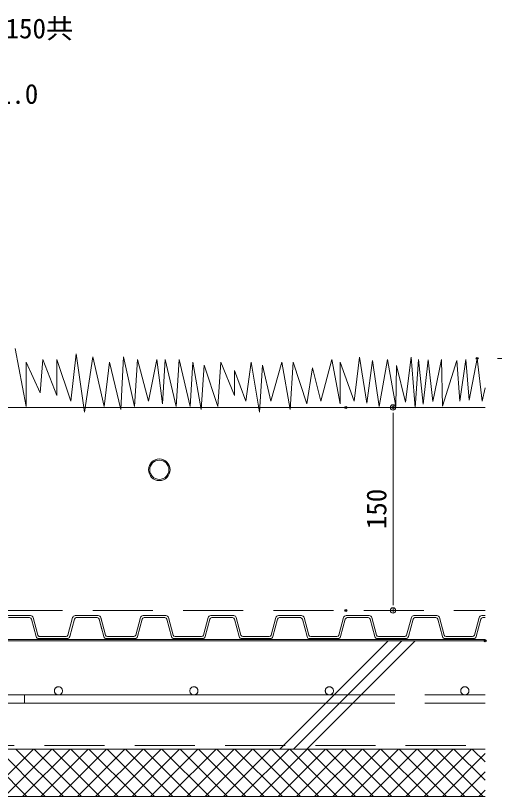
# Model space of a CAD drawing. Units: millimetres, scale not verified. Extents: x -1485 to 1485, y -1050 to 1050.
# Drawn here: x 535 to 889, y -201 to 376 of the extents above; entities that cross this region are included whole.
import ezdxf
from ezdxf.enums import TextEntityAlignment as Align

# ---------------------------------------------------------------- set-up
doc = ezdxf.new("R2010")
doc.units = ezdxf.units.MM
doc.header["$LTSCALE"] = 7
doc.header["$PDMODE"] = 32
doc.header["$PDSIZE"] = 1.4
doc.linetypes.add('USER2', pattern=[9.525, 6.35, -3.175])
for name, color, linetype, lineweight in [('0-0_0', 7, 'Continuous', 9), ('0-3_HATCH', 9, 'Continuous', 18), ('0-4_KUTAI', 3, 'Continuous', 18), ('0-5_BOUSUI', 1, 'Continuous', 18), ('0-7_dannnetu', 6, 'Continuous', 18), ('0-9_buhin', 2, 'Continuous', 18), ('0-A_tensen', 7, 'USER2', 18), ('0-B_MOJI', 7, 'Continuous', 18), ('0-C_ecom', 7, 'Continuous', 9), ('0-D_GREEN', 3, 'Continuous', 18), ('0-E_FD-L', 8, 'Continuous', 18)]:
    doc.layers.add(name, color=color, linetype=linetype, lineweight=lineweight)
doc.layers.add('0-2_DEFPOINTS', color=7, linetype='Continuous')
doc.styles.add('ＭＳ ゴシック', font='')
doc.styles.get('ＭＳ ゴシック').set_extended_font_data('MS Gothic')

# ---------------------------------------------------------------- blocks, each defined once
blk = doc.blocks.new('X6')
at = {"layer": '0-0_0'}
for p, q in [((1981.725, 645), (1946.725, 680)), ((1951.627, 645), (1986.627, 680)), ((1995.195, 645), (1960.195, 680)), ((1965.098, 645), (2000.098, 680)), ((2008.666, 645), (1973.666, 680)), ((1978.568, 645), (2013.568, 680)), ((2022.136, 645), (1987.136, 680)), ((1992.038, 645), (2027.038, 680)), ((2035.606, 645), (2000.606, 680)), ((2005.509, 645), (2040.509, 680)), ((2049.077, 645), (2014.077, 680)), ((2018.979, 645), (2053.979, 680)), ((2062.547, 645), (2027.547, 680)), ((2032.45, 645), (2067.45, 680)), ((2076.018, 645), (2041.018, 680)), ((2045.92, 645), (2080.92, 680)), ((2089.488, 645), (2054.488, 680)), ((2059.39, 645), (2094.39, 680)), ((2102.958, 645), (2067.958, 680)), ((2072.861, 645), (2107.861, 680)), ((2116.429, 645), (2081.429, 680)), ((2086.331, 645), (2121.331, 680)), ((2129.899, 645), (2094.899, 680)), ((2099.801, 645), (2134.801, 680)), ((2143.37, 645), (2108.37, 680)), ((2113.272, 645), (2148.272, 680)), ((2156.84, 645), (2121.84, 680)), ((2126.742, 645), (2161.742, 680)), ((2170.31, 645), (2135.31, 680)), ((2140.213, 645), (2175.213, 680)), ((2183.781, 645), (2148.781, 680)), ((2153.683, 645), (2188.683, 680)), ((2197.251, 645), (2162.251, 680)), ((2167.153, 645), (2202.153, 680)), ((2210.721, 645), (2175.721, 680)), ((2180.624, 645), (2215.624, 680)), ((2224.192, 645), (2189.192, 680)), ((2194.094, 645), (2229.094, 680)), ((2237.662, 645), (2202.662, 680)), ((2207.565, 645), (2242.565, 680)), ((2251.133, 645), (2216.133, 680)), ((2221.035, 645), (2256.035, 680)), ((2264.603, 645), (2229.603, 680)), ((2234.505, 645), (2269.505, 680)), ((2278.073, 645), (2243.073, 680)), ((2247.976, 645), (2282.976, 680)), ((2291.544, 645), (2256.544, 680)), ((2261.446, 645), (2296.446, 680)), ((2305.014, 645), (2270.014, 680)), ((2274.916, 645), (2309.916, 680)), ((2318.485, 645), (2283.485, 680)), ((2288.387, 645), (2320, 676.613)), ((2320, 656.955), (2296.955, 680)), ((2320, 670.425), (2310.425, 680)), ((2301.857, 645), (2320, 663.143)), ((2315.328, 645), (2320, 649.672))]:
    blk.add_line(p, q, dxfattribs=at)
blk = doc.blocks.new('_Dot')
at = {"layer": '0-0_0'}
for p, q in [((-0.5, 0), (-1, 0)), ((0.25, 0), (-0.25, 0))]:
    blk.add_line(p, q, dxfattribs=at)
blk.add_circle((0, 0), 0.25, dxfattribs=at)
blk = doc.blocks.new('D7')
at = {"layer": '0-2_DEFPOINTS'}
for p in [(2263.97, 1136.837), (2298.832, 1136.837), (2263.97, 986.837)]:
    blk.add_point(p, dxfattribs=at)
at = {"layer": '0-B_MOJI', "lineweight": 9}
for p, q in [((2278.97, 1136.837), (2308.832, 1136.837)), ((2298.832, 994.837), (2298.832, 1128.837)), ((2278.97, 986.837), (2308.832, 986.837))]:
    blk.add_line(p, q, dxfattribs=at)
at = {"layer": '0-B_MOJI', "xscale": 8, "yscale": 8}
for p, rotation in [((2298.832, 1136.837), 90), ((2298.832, 986.837), 270)]:
    blk.add_blockref('_Dot', p, dxfattribs=dict(at, rotation=rotation))
at = {"layer": '0-B_MOJI', "style": 'ＭＳ ゴシック'}
blk.add_text('150', height=14.66, rotation=90, dxfattribs=at).set_placement((2298.332, 1046.837), align=Align.BOTTOM_LEFT)
blk = doc.blocks.new('D8')
at = {"layer": '0-2_DEFPOINTS'}
for p in [(2360.965, 1173.105), (2421.516, 1173.105), (2366.848, 964.437)]:
    blk.add_point(p, dxfattribs=at)
at = {"layer": '0-B_MOJI', "lineweight": 9}
for p, q in [((2375.965, 1173.105), (2431.516, 1173.105)), ((2421.516, 972.437), (2421.516, 1165.105)), ((2381.848, 964.437), (2431.516, 964.437))]:
    blk.add_line(p, q, dxfattribs=at)
at = {"layer": '0-B_MOJI', "xscale": 8, "yscale": 8}
for p, rotation in [((2421.516, 1173.105), 90), ((2421.516, 964.437), 270)]:
    blk.add_blockref('_Dot', p, dxfattribs=dict(at, rotation=rotation))
at = {"layer": '0-B_MOJI', "style": 'ＭＳ ゴシック'}
blk.add_text('197.4', height=14.66, rotation=90, dxfattribs=at).set_placement((2421.016, 1043.771), align=Align.BOTTOM_LEFT)

msp = doc.modelspace()

# ---------------------------------------------------------------- linework, layer by layer
at = {"layer": '0-3_HATCH'}
for p, q in [((810.266, -85.563), (730.266, -165.563)), ((820.266, -85.563), (740.266, -165.563)), ((830.266, -85.563), (750.266, -165.563))]:
    msp.add_line(p, q, dxfattribs=at)
at = {"layer": '0-4_KUTAI'}
for p, q in [((881.848, 86.837), (-137.472, 86.837)), ((881.848, -85.563), (-305.152, -85.563))]:
    msp.add_line(p, q, dxfattribs=at)
at = {"layer": '0-5_BOUSUI'}
msp.add_line((-208.152, -84.563), (881.848, -84.563), dxfattribs=at)
msp.add_lwpolyline([(881.848, -200.563), (-624.512, -200.563), (-668.152, -156.923), (-668.152, 139.737)], dxfattribs=at)
at = {"layer": '0-7_dannnetu'}
msp.add_line((881.848, -165.563), (-574.512, -165.563), dxfattribs=at)
at = {"layer": '0-9_buhin', "linetype": 'USER2'}
msp.add_lwpolyline([(-645.652, -147.604), (-615.192, -178.063), (-577.012, -178.063), (-577.012, -163.063), (881.848, -163.063)], dxfattribs=at)
at = {"layer": '0-A_tensen'}
for p, q in [((881.848, -131.563), (-258.152, -131.563)), ((791.848, -131.563), (541.848, -131.563))]:
    msp.add_line(p, q, dxfattribs=at)
for points in [[(881.848, -125.563), (-258.152, -125.563), (-258.152, -131.563)], [(791.848, -125.563), (541.848, -125.563), (541.848, -131.563)]]:
    msp.add_lwpolyline(points, dxfattribs=at)
for centre in [(566.848, -122.563), (566.848, -122.563), (666.848, -122.563), (666.848, -122.563), (766.848, -122.563), (766.848, -122.563), (866.848, -122.563)]:
    msp.add_circle(centre, 3, dxfattribs=at)
at = {"layer": '0-C_ecom', "color": 4, "lineweight": 18}
for radius in [8, 7.1]:
    msp.add_circle((641.329, 40.77), radius, dxfattribs=at)
at = {"layer": '0-D_GREEN'}
for points in [[(696.931, 95.606), (686.674, 120.223), (684.622, 87.401), (674.366, 118.171), (672.314, 85.35), (666.16, 120.223), (664.109, 87.401), (655.903, 122.274), (653.852, 87.401), (645.647, 122.274), (643.595, 89.452), (639.493, 122.274), (633.339, 91.504), (625.133, 122.274), (623.082, 87.401), (614.876, 124.325), (612.825, 85.35), (604.62, 120.223), (600.517, 87.401), (592.312, 124.325), (586.158, 83.298), (580.003, 126.377), (575.901, 91.504), (565.644, 122.274), (565.644, 95.606), (555.387, 122.274), (553.336, 97.658), (543.079, 120.223), (543.079, 87.401), (534.874, 130.479)], [(881.848, 101.367), (879.723, 91.538), (875.965, 123.105), (869.953, 92.29), (867.698, 122.353), (863.188, 91.538), (860.934, 121.602), (850.412, 87.781), (849.66, 122.353), (843.272, 91.163), (839.89, 121.977), (836.132, 89.284), (832.75, 122.353), (830.119, 86.653), (827.209, 123.852), (822.979, 90.614), (816.331, 117.808), (815.909, 87.401), (809.755, 122.274), (803.601, 87.401), (798.806, 121.434), (794.576, 90.009), (789.137, 123.852), (785.139, 91.504), (774.882, 120.223), (774.882, 89.452), (768.728, 122.274), (760.522, 91.504), (754.368, 116.12), (750.266, 89.452), (740.009, 120.223), (737.958, 85.35), (731.803, 120.223), (723.598, 91.504), (717.444, 118.171), (715.393, 83.298), (709.239, 120.223), (705.136, 91.504), (696.931, 114.068), (696.931, 95.606)]]:
    msp.add_lwpolyline(points, dxfattribs=at)
at = {"layer": '0-E_FD-L', "color": 4, "linetype": 'USER2'}
msp.add_line((-141.281, -63.163), (881.848, -63.163), dxfattribs=at)
at = {"layer": '0-E_FD-L'}
for p, q in [((546.218, -66.963), (529.287, -66.963)), ((545.451, -68.463), (530.055, -68.463)), ((551.608, -81.351), (548.15, -68.445)), ((577.355, -68.445), (573.897, -81.351)), ((577.355, -68.445), (573.897, -81.351)), ((596.218, -66.963), (579.287, -66.963)), ((596.218, -66.963), (579.287, -66.963)), ((595.451, -68.463), (580.055, -68.463)), ((595.451, -68.463), (580.055, -68.463)), ((598.985, -71.563), (598.15, -68.445)), ((601.608, -81.351), (598.15, -68.445)), ((627.355, -68.445), (623.897, -81.351)), ((646.218, -66.963), (629.287, -66.963)), ((645.451, -68.463), (630.055, -68.463)), ((651.608, -81.351), (648.15, -68.445)), ((677.355, -68.445), (673.897, -81.351)), ((696.218, -66.963), (679.287, -66.963)), ((695.451, -68.463), (680.055, -68.463)), ((701.608, -81.351), (698.15, -68.445)), ((727.355, -68.445), (723.897, -81.351)), ((746.218, -66.963), (729.287, -66.963)), ((745.451, -68.463), (730.055, -68.463)), ((751.608, -81.351), (748.15, -68.445)), ((777.355, -68.445), (773.897, -81.351)), ((796.218, -66.963), (779.287, -66.963)), ((795.451, -68.463), (780.055, -68.463)), ((801.608, -81.351), (798.15, -68.445)), ((827.355, -68.445), (823.897, -81.351)), ((846.218, -66.963), (829.287, -66.963)), ((845.451, -68.463), (830.055, -68.463)), ((851.608, -81.351), (848.15, -68.445)), ((877.355, -68.445), (873.897, -81.351)), ((881.848, -66.963), (879.287, -66.963)), ((881.848, -68.463), (880.055, -68.463)), ((550.358, -82.481), (546.9, -69.575)), ((578.606, -69.575), (575.148, -82.481)), ((578.606, -69.575), (575.148, -82.481)), ((598.985, -77.359), (596.9, -69.575)), ((600.358, -82.481), (596.9, -69.575)), ((628.606, -69.575), (625.148, -82.481)), ((650.358, -82.481), (646.9, -69.575)), ((678.606, -69.575), (675.148, -82.481)), ((700.358, -82.481), (696.9, -69.575)), ((728.606, -69.575), (725.148, -82.481)), ((750.358, -82.481), (746.9, -69.575)), ((778.606, -69.575), (775.148, -82.481)), ((800.358, -82.481), (796.9, -69.575)), ((828.606, -69.575), (825.148, -82.481)), ((850.358, -82.481), (846.9, -69.575)), ((878.606, -69.575), (875.148, -82.481)), ((573.216, -83.963), (552.29, -83.963)), ((573.216, -83.963), (552.29, -83.963)), ((572.448, -82.463), (553.057, -82.463)), ((572.448, -82.463), (553.057, -82.463)), ((623.216, -83.963), (602.29, -83.963)), ((622.448, -82.463), (603.057, -82.463)), ((673.216, -83.963), (652.29, -83.963)), ((672.448, -82.463), (653.057, -82.463)), ((723.216, -83.963), (702.29, -83.963)), ((722.448, -82.463), (703.057, -82.463)), ((773.216, -83.963), (752.29, -83.963)), ((772.448, -82.463), (753.057, -82.463)), ((823.216, -83.963), (802.29, -83.963)), ((822.448, -82.463), (803.057, -82.463)), ((873.216, -83.963), (852.29, -83.963)), ((872.448, -82.463), (853.057, -82.463))]:
    msp.add_line(p, q, dxfattribs=at)
for centre, radius, start, end in [((545.451, -69.963), 1.5, 15, 90), ((546.218, -68.963), 2, 15, 90), ((579.287, -68.963), 2, 90, 165), ((579.287, -68.963), 2, 90, 165), ((580.055, -69.963), 1.5, 90, 165), ((580.055, -69.963), 1.5, 90, 165), ((595.451, -69.963), 1.5, 15, 90), ((595.451, -69.963), 1.5, 15, 90), ((596.218, -68.963), 2, 15, 90), ((596.218, -68.963), 2, 15, 90), ((629.287, -68.963), 2, 90, 165), ((630.055, -69.963), 1.5, 90, 165), ((645.451, -69.963), 1.5, 15, 90), ((646.218, -68.963), 2, 15, 90), ((679.287, -68.963), 2, 90, 165), ((680.055, -69.963), 1.5, 90, 165), ((695.451, -69.963), 1.5, 15, 90), ((696.218, -68.963), 2, 15, 90), ((729.287, -68.963), 2, 90, 165), ((730.055, -69.963), 1.5, 90, 165), ((745.451, -69.963), 1.5, 15, 90), ((746.218, -68.963), 2, 15, 90), ((779.287, -68.963), 2, 90, 165), ((780.055, -69.963), 1.5, 90, 165), ((795.451, -69.963), 1.5, 15, 90), ((796.218, -68.963), 2, 15, 90), ((829.287, -68.963), 2, 90, 165), ((830.055, -69.963), 1.5, 90, 165), ((845.451, -69.963), 1.5, 15, 90), ((846.218, -68.963), 2, 15, 90), ((879.287, -68.963), 2, 90, 165), ((880.055, -69.963), 1.5, 90, 165), ((552.29, -81.963), 2, 195, 270), ((553.057, -80.963), 1.5, 195, 270), ((553.057, -80.963), 1.5, 239.23278, 270), ((572.448, -80.963), 1.5, 270, 345), ((572.448, -80.963), 1.5, 270, 345), ((573.216, -81.963), 2, 270, 345), ((573.216, -81.963), 2, 270, 345), ((602.29, -81.963), 2, 195, 270), ((603.057, -80.963), 1.5, 195, 270), ((622.448, -80.963), 1.5, 270, 345), ((623.216, -81.963), 2, 270, 345), ((652.29, -81.963), 2, 195, 270), ((653.057, -80.963), 1.5, 195, 270), ((672.448, -80.963), 1.5, 270, 345), ((673.216, -81.963), 2, 270, 345), ((702.29, -81.963), 2, 195, 270), ((703.057, -80.963), 1.5, 195, 270), ((722.448, -80.963), 1.5, 270, 345), ((723.216, -81.963), 2, 270, 345), ((752.29, -81.963), 2, 195, 270), ((753.057, -80.963), 1.5, 195, 270), ((772.448, -80.963), 1.5, 270, 345), ((773.216, -81.963), 2, 270, 345), ((802.29, -81.963), 2, 195, 270), ((803.057, -80.963), 1.5, 195, 270), ((822.448, -80.963), 1.5, 270, 345), ((823.216, -81.963), 2, 270, 345), ((852.29, -81.963), 2, 195, 270), ((853.057, -80.963), 1.5, 195, 270), ((872.448, -80.963), 1.5, 270, 345), ((873.216, -81.963), 2, 270, 345)]:
    msp.add_arc(centre, radius, start, end, dxfattribs=at)

# ---------------------------------------------------------------- block references
at = {"layer": '0-3_HATCH'}
msp.add_blockref('X6', (-1438.152, -845.563), dxfattribs=at)
at = {"layer": '0-B_MOJI'}
for name in ['D8', 'D7']:
    msp.add_blockref(name, (-1485, -1050), dxfattribs=at)

# ---------------------------------------------------------------- texts
at = {"layer": '0-B_MOJI', "style": 'ＭＳ ゴシック'}
for s, p in [('人工軽量土壌FDソイルt150共', (317.881, 355.124)), ('耐根層：ルートガードD t1.0', (292.196, 306.749))]:
    msp.add_text(s, height=14.66, dxfattribs=at).set_placement(p, align=Align.BOTTOM_LEFT)

doc.saveas('drawing.dxf')
